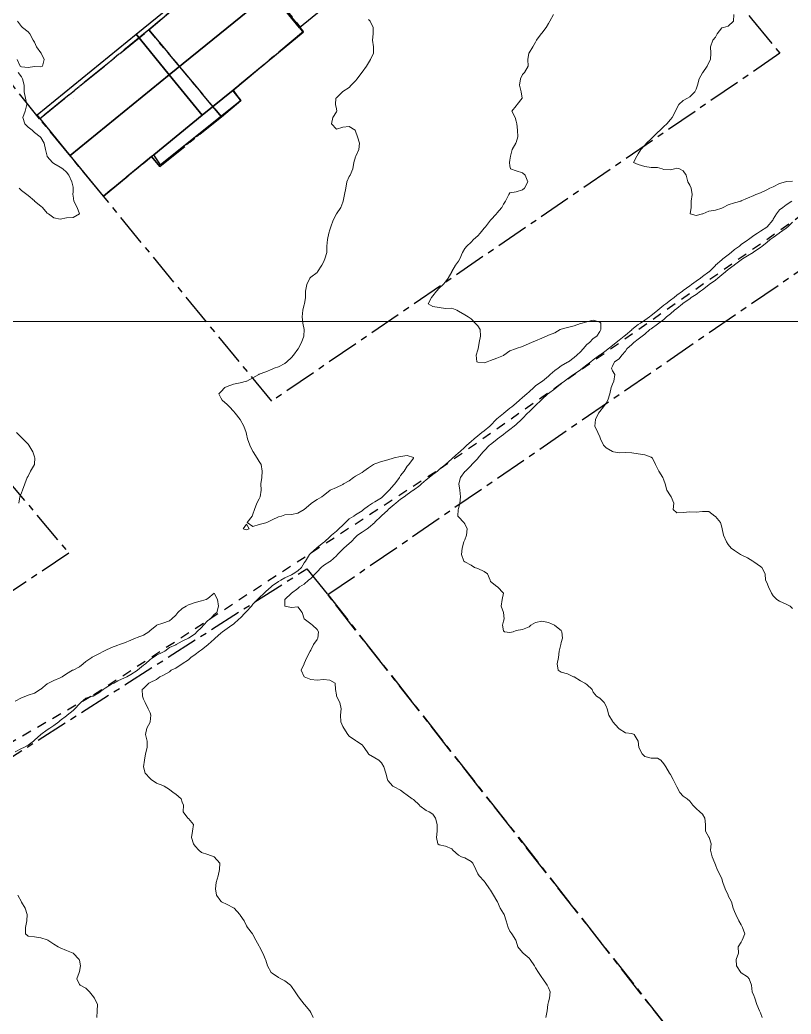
# Model space of a CAD drawing. Header units: centimetres. Extents: x 0 to 642158, y -847 to 649707.
# Drawn here: x 616895.1 to 616955.1, y 620633.5 to 620710.8 of the extents above; entities that cross this region are included whole.
import ezdxf

# ---------------------------------------------------------------- set-up
doc = ezdxf.new("R2010")
doc.units = ezdxf.units.CM
doc.header["$MEASUREMENT"] = 0
doc.linetypes.add('CENTERX2', pattern=[4, 2.5, -0.5, 0.5, -0.5])
doc.linetypes.add('JIS_02_0.7', pattern=[1.35, 0.75, -0.6])
for name, color, linetype, lineweight in [('MEV_grille', 254, 'Continuous', 9), ('WAL_parcellaire agricole', 7, 'JIS_02_0.7', 25), ('WAL_topographie 0.5', 253, 'Continuous', 20)]:
    doc.layers.add(name, color=color, linetype=linetype, lineweight=lineweight)
doc.layers.add('SPW_batiments', color=7, linetype='Continuous')
doc.layers.add('SPW_parcellaire cadastral', color=7, linetype='CENTERX2', lineweight=25, true_color=0xff0542)

# ---------------------------------------------------------------- blocks, each defined once
blk = doc.blocks.new('*U114')
at = {"layer": 'MEV_grille', "transparency": 33554687}
blk.add_lwpolyline([(-1338.461, 0), (1338.461, 0)], dxfattribs=at)
blk = doc.blocks.new('*U115')
at = {"layer": 'MEV_grille', "color": 0, "linetype": 'ByBlock', "lineweight": -2, "transparency": 16777216}
blk.add_blockref('*U114', (0, -1700), dxfattribs=at)

msp = doc.modelspace()

# ---------------------------------------------------------------- linework, layer by layer
at = {"layer": 'SPW_batiments'}
for points in [[(616914.621, 620712.979), (616906.744, 620706.566), (616904.168, 620709.723), (616912.042, 620716.134), (616914.621, 620712.979)], [(616921.354, 620713.897), (616920.957, 620713.572), (616916.87, 620710.226), (616915.228, 620712.236), (616919.661, 620715.987), (616921.354, 620713.897)], [(616915.228, 620712.236), (616916.87, 620710.226), (616917.176, 620709.852), (616911.711, 620705.385), (616909.307, 620703.422), (616906.744, 620706.566), (616914.621, 620712.979), (616915.228, 620712.236)], [(616906.744, 620706.566), (616899.036, 620700.292), (616896.461, 620703.449), (616904.168, 620709.723), (616906.744, 620706.566)], [(616909.307, 620703.422), (616905.546, 620700.349), (616901.612, 620697.133), (616899.036, 620700.292), (616906.744, 620706.566), (616909.307, 620703.422)], [(616912.294, 620704.534), (616906.061, 620699.567), (616905.546, 620700.349), (616909.307, 620703.422), (616911.711, 620705.385), (616912.294, 620704.534)]]:
    msp.add_lwpolyline(points, dxfattribs=at)
at = {"layer": 'SPW_parcellaire cadastral'}
for points in [[(616863.751, 620818.593), (616919.509, 620750.616), (616952.061, 620710.931), (616954.268, 620708.24), (616914.726, 620681.173), (616901.612, 620697.132), (616905.361, 620700.208), (616905.996, 620699.435), (616910.804, 620703.305), (616912.326, 620704.582), (616911.691, 620705.355), (616917.199, 620709.939), (616912.182, 620716.073), (616905.158, 620710.055), (616896.655, 620703.154), (616881.566, 620721.883)], [(616905.158, 620710.055), (616912.182, 620716.073), (616917.199, 620709.939), (616911.691, 620705.355), (616912.326, 620704.582), (616910.804, 620703.305), (616905.158, 620710.055)], [(616901.612, 620697.132), (616896.655, 620703.154), (616905.158, 620710.055), (616910.804, 620703.305), (616905.996, 620699.435), (616905.361, 620700.208), (616901.612, 620697.132)], [(617090.635, 620520.577), (617054.469, 620492.986), (617020.072, 620537.549), (616919.091, 620666.134), (616963.541, 620696.656), (617090.635, 620520.577)], [(616886.163, 620684.58), (616898.93, 620669.35), (616849.035, 620636.244)], [(616919.091, 620666.134), (617020.072, 620537.549), (616988.046, 620517.478), (616881.757, 620641.63), (616879.672, 620644.065), (616917.441, 620668.139), (616919.091, 620666.134)]]:
    msp.add_lwpolyline(points, dxfattribs=at)
at = {"layer": 'WAL_parcellaire agricole'}
msp.add_lwpolyline([(616855.57, 620632.211), (616900.857, 620658.35), (616927.824, 620675.943), (616965.394, 620702.289), (616990.231, 620666.393), (617069.247, 620560.49), (617092.413, 620526.906), (616974.82, 620476.693), (616970.72, 620479.292), (616961.919, 620491.891), (616960.585, 620495.057), (616927.58, 620537.22), (616855.57, 620632.211)], dxfattribs=at)
at = {"layer": 'WAL_topographie 0.5'}
for points in [[(616936.65, 620711.25), (616936.353, 620710.75), (616936.25, 620710.566), (616936.068, 620710.25), (616935.75, 620709.813), (616935.703, 620709.75), (616935.339, 620709.25), (616935.25, 620709.111), (616935.047, 620708.75), (616934.75, 620708.275), (616934.737, 620708.25), (616934.662, 620707.75), (616934.682, 620707.25), (616934.382, 620706.75), (616934.25, 620706.603), (616934.079, 620706.25), (616934.015, 620705.75), (616934.146, 620705.25), (616934.202, 620704.75), (616933.817, 620704.25), (616933.75, 620704.15), (616933.416, 620703.75), (616933.671, 620703.25), (616933.75, 620702.95), (616933.796, 620702.75), (616933.85, 620702.25), (616933.867, 620701.75), (616933.75, 620701.313), (616933.717, 620701.25), (616933.434, 620700.75), (616933.296, 620700.25), (616933.25, 620699.917), (616933.231, 620699.75), (616933.25, 620699.5), (616933.306, 620699.25), (616933.75, 620699.096), (616934.25, 620698.933), (616934.442, 620698.75), (616934.664, 620698.25), (616934.396, 620697.75), (616934.25, 620697.626), (616933.75, 620697.465), (616933.25, 620697.382), (616933.176, 620697.25), (616932.904, 620696.75), (616932.75, 620696.5), (616932.627, 620696.25), (616932.25, 620695.805), (616932.201, 620695.75), (616931.75, 620695.25), (616931.75, 620695.25), (616931.363, 620694.75), (616931.25, 620694.628), (616930.931, 620694.25), (616930.75, 620694.036), (616930.424, 620693.75), (616930.25, 620693.547), (616929.906, 620693.25), (616929.75, 620693.058), (616929.58, 620692.75), (616929.35, 620692.25), (616929.25, 620692.077), (616929.032, 620691.75), (616928.75, 620691.272), (616928.74, 620691.25), (616928.462, 620690.75), (616928.25, 620690.455), (616928.061, 620690.25), (616927.75, 620689.982), (616927.533, 620689.75), (616927.25, 620689.373), (616927.144, 620689.25), (616926.893, 620688.75), (616927.25, 620688.536), (616927.75, 620688.461), (616928.25, 620688.393), (616928.75, 620688.424), (616929.114, 620688.25), (616929.25, 620688.175), (616929.75, 620687.889), (616930, 620687.75), (616930.25, 620687.583), (616930.544, 620687.25), (616930.75, 620687.055), (616930.94, 620686.75), (616930.981, 620686.25), (616930.864, 620685.75), (616930.776, 620685.25), (616930.75, 620685.167), (616930.641, 620684.75), (616930.687, 620684.25), (616930.75, 620684.212), (616931.25, 620684.177), (616931.5, 620684.25), (616931.75, 620684.35), (616932.25, 620684.528), (616932.75, 620684.731), (616932.781, 620684.75), (616933.25, 620685.104), (616933.681, 620685.25), (616933.75, 620685.272), (616934.25, 620685.432), (616934.75, 620685.661), (616934.94, 620685.75), (616935.25, 620685.881), (616935.75, 620686.086), (616936.102, 620686.25), (616936.25, 620686.315), (616936.75, 620686.51), (616937.177, 620686.75), (616937.25, 620686.783), (616937.75, 620686.918), (616938.25, 620687.044), (616938.75, 620687.212), (616938.889, 620687.25), (616939.25, 620687.358), (616939.75, 620687.478), (616940.25, 620687.322), (616940.326, 620687.25), (616940.347, 620686.75), (616940.25, 620686.609), (616940.011, 620686.25), (616939.75, 620686.066), (616939.443, 620685.75), (616939.25, 620685.594), (616938.969, 620685.25), (616938.75, 620685.032), (616938.462, 620684.75), (616938.25, 620684.581), (616937.81, 620684.25), (616937.75, 620684.214), (616937.25, 620683.924), (616937.025, 620683.75), (616936.75, 620683.563), (616936.4, 620683.25), (616936.25, 620683.129), (616935.787, 620682.75), (616935.75, 620682.725), (616935.25, 620682.365), (616935.131, 620682.25), (616934.75, 620681.921), (616934.569, 620681.75), (616934.25, 620681.46), (616934.011, 620681.25), (616933.75, 620681.02), (616933.413, 620680.75), (616933.25, 620680.629), (616932.78, 620680.25), (616932.75, 620680.226), (616932.25, 620679.815), (616932.189, 620679.75), (616931.75, 620679.3), (616931.703, 620679.25), (616931.25, 620678.883), (616931.079, 620678.75), (616930.75, 620678.498), (616930.477, 620678.25), (616930.25, 620678.051), (616929.906, 620677.75), (616929.75, 620677.612), (616929.347, 620677.25), (616929.25, 620677.166), (616928.792, 620676.75), (616928.75, 620676.708), (616928.252, 620676.25), (616928.25, 620676.248), (616927.75, 620675.867), (616927.613, 620675.75), (616927.25, 620675.48), (616926.977, 620675.25), (616926.75, 620675.061), (616926.373, 620674.75), (616926.25, 620674.634), (616925.75, 620674.267), (616925.727, 620674.25), (616925.25, 620673.921), (616925.027, 620673.75), (616924.75, 620673.556), (616924.371, 620673.25), (616924.25, 620673.158), (616923.792, 620672.75), (616923.75, 620672.711), (616923.25, 620672.262), (616923.237, 620672.25), (616922.75, 620671.761), (616922.738, 620671.75), (616922.25, 620671.32), (616922.144, 620671.25), (616921.75, 620670.997), (616921.393, 620670.75), (616921.25, 620670.616), (616920.893, 620670.25), (616920.75, 620670.12), (616920.339, 620669.75), (616920.25, 620669.663), (616919.848, 620669.25), (616919.75, 620669.142), (616919.284, 620668.75), (616919.25, 620668.722), (616918.75, 620668.389), (616918.573, 620668.25), (616918.25, 620667.915), (616918.094, 620667.75), (616917.75, 620667.385), (616917.579, 620667.25), (616917.25, 620666.952), (616916.88, 620666.75), (616916.75, 620666.603), (616916.25, 620666.25), (616916.25, 620666.25), (616915.75, 620665.764), (616915.731, 620665.75), (616915.733, 620665.25), (616915.75, 620665.238), (616916.25, 620665.146), (616916.75, 620665.194), (616917.083, 620664.75), (616917.25, 620664.25), (616917.25, 620664.25), (616917.75, 620663.861), (616917.881, 620663.75), (616918.25, 620663.423), (616918.362, 620663.25), (616918.298, 620662.75), (616918.25, 620662.658), (616917.975, 620662.25), (616917.75, 620661.822), (616917.717, 620661.75), (616917.459, 620661.25), (616917.25, 620660.776), (616917.232, 620660.75), (616917.021, 620660.25), (616917.25, 620659.75), (616917.25, 620659.75), (616917.75, 620659.523), (616918.25, 620659.477), (616918.75, 620659.522), (616919.25, 620659.494), (616919.654, 620659.25), (616919.693, 620658.75), (616919.75, 620658.35), (616919.769, 620658.25), (616920.026, 620657.75), (616920.113, 620657.25), (616920.083, 620656.75), (616920.088, 620656.25), (616920.25, 620655.889), (616920.321, 620655.75), (616920.637, 620655.25), (616920.75, 620655.129), (616921.25, 620654.799), (616921.328, 620654.75), (616921.75, 620654.45), (616921.923, 620654.25), (616922.238, 620653.75), (616922.25, 620653.737), (616922.75, 620653.439), (616923.054, 620653.25), (616923.25, 620653.046), (616923.44, 620652.75), (616923.595, 620652.25), (616923.722, 620651.75), (616923.75, 620651.687), (616924.139, 620651.25), (616924.25, 620651.187), (616924.75, 620650.927), (616924.979, 620650.75), (616925.25, 620650.54), (616925.659, 620650.25), (616925.75, 620650.189), (616926.218, 620649.75), (616926.25, 620649.715), (616926.75, 620649.354), (616926.977, 620649.25), (616927.25, 620649.05), (616927.475, 620648.75), (616927.591, 620648.25), (616927.59, 620647.75), (616927.55, 620647.25), (616927.659, 620646.75), (616927.75, 620646.667), (616928.25, 620646.56), (616928.75, 620646.365), (616928.825, 620646.25), (616929.25, 620645.864), (616929.5, 620645.75), (616929.75, 620645.661), (616930.25, 620645.38), (616930.38, 620645.25), (616930.599, 620644.75), (616930.75, 620644.417), (616930.854, 620644.25), (616931.25, 620643.837), (616931.337, 620643.75), (616931.67, 620643.25), (616931.75, 620643.145), (616931.992, 620642.75), (616932.25, 620642.329), (616932.286, 620642.25), (616932.493, 620641.75), (616932.75, 620641.341), (616932.809, 620641.25), (616932.977, 620640.75), (616933.12, 620640.25), (616933.25, 620639.959), (616933.406, 620639.75), (616933.726, 620639.25), (616933.75, 620639.179), (616933.875, 620638.75), (616934.25, 620638.3), (616934.3, 620638.25), (616934.75, 620637.859), (616934.846, 620637.75), (616935.181, 620637.25), (616935.25, 620637.096), (616935.487, 620636.75), (616935.75, 620636.365), (616935.829, 620636.25), (616936.167, 620635.75), (616936.25, 620635.562), (616936.389, 620635.25), (616936.329, 620634.75), (616936.25, 620634.45), (616936.219, 620634.25), (616936.17, 620633.75), (616936.06, 620633.25)], [(616950.7, 620711.25), (616950.654, 620710.75), (616950.25, 620710.346), (616949.893, 620710.25), (616949.75, 620710.21), (616949.401, 620709.75), (616949.25, 620709.487), (616949.054, 620709.25), (616948.882, 620708.75), (616948.906, 620708.25), (616948.87, 620707.75), (616948.75, 620707.518), (616948.616, 620707.25), (616948.267, 620706.75), (616948.25, 620706.721), (616948, 620706.25), (616947.87, 620705.75), (616947.75, 620705.44), (616947.647, 620705.25), (616947.25, 620704.853), (616947.09, 620704.75), (616946.75, 620704.569), (616946.409, 620704.25), (616946.25, 620703.97), (616946.154, 620703.75), (616945.875, 620703.25), (616945.75, 620703.103), (616945.469, 620702.75), (616945.25, 620702.538), (616944.948, 620702.25), (616944.75, 620702.09), (616944.401, 620701.75), (616944.25, 620701.601), (616943.88, 620701.25), (616943.75, 620701.094), (616943.458, 620700.75), (616943.25, 620700.409), (616943.127, 620700.25), (616942.868, 620699.75), (616943.25, 620699.579), (616943.75, 620699.444), (616944.25, 620699.363), (616944.75, 620699.356), (616945.1, 620699.25), (616945.25, 620699.212), (616945.75, 620699.182), (616946.062, 620699.25), (616946.25, 620699.294), (616946.464, 620699.25), (616946.75, 620699.096), (616946.964, 620698.75), (616947.103, 620698.25), (616947.25, 620697.972), (616947.355, 620697.75), (616947.435, 620697.25), (616947.368, 620696.75), (616947.356, 620696.25), (616947.292, 620695.75), (616947.75, 620695.625), (616948.25, 620695.744), (616948.266, 620695.75), (616948.75, 620695.95), (616949.25, 620696.047), (616949.75, 620696.2), (616949.848, 620696.25), (616950.25, 620696.461), (616950.75, 620696.621), (616951.231, 620696.75), (616951.25, 620696.755), (616951.75, 620696.97), (616952.25, 620697.192), (616952.391, 620697.25), (616952.75, 620697.396), (616953.25, 620697.627), (616953.5, 620697.75), (616953.75, 620697.86), (616954.25, 620698.113), (616954.697, 620698.25), (616954.75, 620698.26), (616955.25, 620698.292)], [(616894.938, 620710.75), (616895.25, 620710.315), (616895.322, 620710.25), (616895.75, 620709.917), (616895.891, 620709.75), (616896.159, 620709.25), (616896.25, 620709.117), (616896.399, 620708.75), (616896.75, 620708.286), (616896.773, 620708.25), (616896.993, 620707.75), (616896.883, 620707.25), (616896.75, 620707.199), (616896.25, 620707.22), (616895.75, 620707.145), (616895.25, 620707.2), (616895.15, 620707.25), (616894.9, 620707.75)], [(616922.25, 620710.871), (616922.371, 620710.75), (616922.621, 620710.25), (616922.618, 620709.75), (616922.574, 620709.25), (616922.635, 620708.75), (616922.641, 620708.25), (616922.408, 620707.75), (616922.25, 620707.5), (616922.107, 620707.25), (616921.75, 620706.766), (616921.74, 620706.75), (616921.366, 620706.25), (616921.25, 620706.096), (616920.898, 620705.75), (616920.75, 620705.589), (616920.25, 620705.271), (616920.221, 620705.25), (616919.75, 620704.779), (616919.717, 620704.75), (616919.687, 620704.25), (616919.75, 620703.917), (616919.798, 620703.75), (616919.75, 620703.679), (616919.464, 620703.25), (616919.368, 620702.75), (616919.75, 620702.344), (616920.25, 620702.487), (616920.75, 620702.56), (616921.2, 620702.25), (616921.25, 620702.179), (616921.4, 620701.75), (616921.556, 620701.25), (616921.5, 620700.75), (616921.266, 620700.25), (616921.25, 620700.2), (616921.1, 620699.75), (616921.021, 620699.25), (616920.813, 620698.75), (616920.75, 620698.659), (616920.577, 620698.25), (616920.483, 620697.75), (616920.395, 620697.25), (616920.279, 620696.75), (616920.25, 620696.659), (616920.089, 620696.25), (616919.75, 620695.75), (616919.75, 620695.75), (616919.5, 620695.25), (616919.316, 620694.75), (616919.25, 620694.5), (616919.176, 620694.25), (616919.053, 620693.75), (616919.02, 620693.25), (616919, 620692.75), (616918.848, 620692.25), (616918.75, 620691.983), (616918.629, 620691.75), (616918.292, 620691.25), (616918.25, 620691.194), (616917.75, 620690.829), (616917.69, 620690.75), (616917.454, 620690.25), (616917.35, 620689.75), (616917.339, 620689.25), (616917.265, 620688.75), (616917.25, 620688.694), (616917.142, 620688.25), (616917.078, 620687.75), (616917.129, 620687.25), (616917.237, 620686.75), (616917.229, 620686.25), (616917.047, 620685.75), (616916.772, 620685.25), (616916.75, 620685.224), (616916.412, 620684.75), (616916.25, 620684.581), (616915.905, 620684.25), (616915.75, 620684.115), (616915.25, 620683.846), (616914.911, 620683.75), (616914.75, 620683.684), (616914.25, 620683.477), (616913.75, 620683.275), (616913.703, 620683.25), (616913.25, 620682.986), (616912.79, 620682.75), (616912.75, 620682.735), (616912.25, 620682.621), (616911.75, 620682.495), (616911.25, 620682.332), (616911.06, 620682.25), (616910.75, 620681.917), (616910.609, 620681.75), (616910.75, 620681.454), (616910.865, 620681.25), (616911.25, 620680.917), (616911.433, 620680.75), (616911.75, 620680.417), (616911.875, 620680.25), (616912.25, 620679.75), (616912.25, 620679.75), (616912.537, 620679.25), (616912.721, 620678.75), (616912.75, 620678.607), (616912.82, 620678.25), (616913.007, 620677.75), (616913.25, 620677.276), (616913.264, 620677.25), (616913.591, 620676.75), (616913.75, 620676.481), (616913.886, 620676.25), (616913.972, 620675.75), (616913.942, 620675.25), (616913.859, 620674.75), (616913.897, 620674.25), (616913.815, 620673.75), (616913.75, 620673.596), (616913.546, 620673.25), (616913.385, 620672.75), (616913.25, 620672.4), (616913.19, 620672.25), (616912.803, 620671.75), (616913.25, 620671.423), (616913.75, 620671.601), (616914.25, 620671.713), (616914.35, 620671.75), (616914.75, 620671.941), (616915.25, 620672.176), (616915.485, 620672.25), (616915.75, 620672.337), (616916.25, 620672.381), (616916.75, 620672.484), (616917.231, 620672.75), (616917.25, 620672.76), (616917.75, 620673.203), (616917.804, 620673.25), (616918.25, 620673.537), (616918.621, 620673.75), (616918.75, 620673.835), (616919.25, 620674.236), (616919.273, 620674.25), (616919.75, 620674.466), (616920.25, 620674.711), (616920.316, 620674.75), (616920.75, 620674.978), (616921.09, 620675.25), (616921.25, 620675.355), (616921.75, 620675.644), (616921.9, 620675.75), (616922.25, 620675.993), (616922.633, 620676.25), (616922.75, 620676.317), (616923.25, 620676.482), (616923.75, 620676.622), (616924.173, 620676.75), (616924.25, 620676.78), (616924.75, 620676.886), (616925.25, 620676.967), (616925.75, 620676.813), (616925.764, 620676.75), (616925.75, 620676.738), (616925.386, 620676.25), (616925.25, 620676.136), (616925.037, 620675.75), (616924.75, 620675.398), (616924.653, 620675.25), (616924.29, 620674.75), (616924.25, 620674.706), (616923.852, 620674.25), (616923.75, 620674.146), (616923.348, 620673.75), (616923.25, 620673.665), (616922.75, 620673.357), (616922.574, 620673.25), (616922.25, 620673.035), (616921.872, 620672.75), (616921.75, 620672.663), (616921.25, 620672.35), (616921.113, 620672.25), (616920.75, 620672.026), (616920.467, 620671.75), (616920.25, 620671.535), (616919.938, 620671.25), (616919.75, 620671.075), (616919.365, 620670.75), (616919.25, 620670.633), (616918.826, 620670.25), (616918.75, 620670.178), (616918.25, 620669.795), (616918.196, 620669.75), (616917.75, 620669.365), (616917.658, 620669.25), (616917.349, 620668.75), (616917.25, 620668.602), (616917.033, 620668.25), (616916.75, 620667.997), (616916.389, 620667.75), (616916.25, 620667.68), (616915.75, 620667.452), (616915.417, 620667.25), (616915.25, 620667.157), (616914.75, 620666.811), (616914.677, 620666.75), (616914.25, 620666.369), (616914.127, 620666.25), (616913.75, 620665.895), (616913.605, 620665.75), (616913.25, 620665.388), (616913.14, 620665.25), (616912.75, 620664.824), (616912.685, 620664.75), (616912.25, 620664.309), (616912.191, 620664.25), (616911.75, 620663.844), (616911.624, 620663.75), (616911.25, 620663.507), (616910.875, 620663.25), (616910.75, 620663.147), (616910.326, 620662.75), (616910.25, 620662.674), (616909.767, 620662.25), (616909.75, 620662.235), (616909.25, 620661.842), (616909.106, 620661.75), (616908.75, 620661.48), (616908.429, 620661.25), (616908.25, 620661.072), (616907.75, 620660.757), (616907.736, 620660.75), (616907.25, 620660.411), (616906.891, 620660.25), (616906.75, 620660.126), (616906.25, 620659.844), (616906.016, 620659.75), (616905.75, 620659.533), (616905.25, 620659.293), (616905.164, 620659.25), (616904.75, 620658.824), (616904.64, 620658.75), (616904.654, 620658.25), (616904.75, 620658), (616904.864, 620657.75), (616905.092, 620657.25), (616905.25, 620656.95), (616905.321, 620656.75), (616905.264, 620656.25), (616905.25, 620656.225), (616904.986, 620655.75), (616904.899, 620655.25), (616905.026, 620654.75), (616905.033, 620654.25), (616904.897, 620653.75), (616904.815, 620653.25), (616904.75, 620652.75), (616904.868, 620652.25), (616905.25, 620651.844), (616905.329, 620651.75), (616905.75, 620651.483), (616906.25, 620651.285), (616906.333, 620651.25), (616906.75, 620650.972), (616907.036, 620650.75), (616907.25, 620650.625), (616907.659, 620650.25), (616907.75, 620650), (616907.85, 620649.75), (616907.833, 620649.25), (616908.2, 620648.75), (616908.25, 620648.719), (616908.625, 620648.25), (616908.559, 620647.75), (616908.481, 620647.25), (616908.628, 620646.75), (616908.75, 620646.558), (616909.036, 620646.25), (616909.25, 620646.074), (616909.75, 620645.926), (616910.25, 620645.75), (616910.25, 620645.75), (616910.669, 620645.25), (616910.659, 620644.75), (616910.544, 620644.25), (616910.397, 620643.75), (616910.329, 620643.25), (616910.42, 620642.75), (616910.75, 620642.292), (616910.806, 620642.25), (616911.25, 620642.028), (616911.75, 620641.786), (616911.794, 620641.75), (616912.225, 620641.25), (616912.25, 620641.213), (616912.571, 620640.75), (616912.75, 620640.382), (616912.824, 620640.25), (616913.217, 620639.75), (616913.25, 620639.706), (616913.489, 620639.25), (616913.75, 620638.79), (616913.774, 620638.75), (616914.036, 620638.25), (616914.237, 620637.75), (616914.25, 620637.7), (616914.382, 620637.25), (616914.667, 620636.75), (616914.75, 620636.687), (616915.25, 620636.36), (616915.437, 620636.25), (616915.75, 620636.1), (616916.167, 620635.75), (616916.25, 620635.667), (616916.542, 620635.25), (616916.75, 620634.921), (616916.875, 620634.75), (616917.25, 620634.274), (616917.279, 620634.25), (616917.69, 620633.75), (616917.75, 620633.625), (616917.941, 620633.25)], [(616894.969, 620706.75), (616895.25, 620706.404), (616895.313, 620706.25), (616895.451, 620705.75), (616895.448, 620705.25), (616895.545, 620704.75), (616895.649, 620704.25), (616895.524, 620703.75), (616895.344, 620703.25), (616895.5, 620702.75), (616895.75, 620702.507), (616896.074, 620702.25), (616896.25, 620702.092), (616896.696, 620701.75), (616896.75, 620701.684), (616897.012, 620701.25), (616897.109, 620700.75), (616897.226, 620700.25), (616897.25, 620700.206), (616897.646, 620699.75), (616897.75, 620699.665), (616898.25, 620699.393), (616898.454, 620699.25), (616898.75, 620698.985), (616898.933, 620698.75), (616899.152, 620698.25), (616899.25, 620697.817), (616899.262, 620697.75), (616899.25, 620697.5), (616899.232, 620697.25), (616899.25, 620697.159), (616899.318, 620696.75), (616899.565, 620696.25), (616899.75, 620695.75), (616899.75, 620695.75), (616899.75, 620695.75), (616899.25, 620695.462), (616898.75, 620695.438), (616898.25, 620695.327), (616897.75, 620695.448), (616897.331, 620695.75), (616897.25, 620695.813), (616896.87, 620696.25), (616896.75, 620696.34), (616896.26, 620696.75), (616896.25, 620696.758), (616895.75, 620697.175), (616895.644, 620697.25), (616895.25, 620697.558), (616895.058, 620697.75)], [(616899.25, 620704.75), (616899.25, 620704.75), (616899.25, 620704.75), (616899.25, 620704.75), (616899.25, 620704.75)], [(616955.199, 620696.75), (616954.75, 620696.465), (616954.497, 620696.25), (616954.25, 620696.054), (616953.998, 620695.75), (616953.75, 620695.329), (616953.715, 620695.25), (616953.282, 620694.75), (616953.25, 620694.726), (616952.75, 620694.415), (616952.517, 620694.25), (616952.25, 620694.067), (616951.82, 620693.75), (616951.75, 620693.7), (616951.25, 620693.358), (616951.121, 620693.25), (616950.75, 620692.991), (616950.489, 620692.75), (616950.25, 620692.574), (616949.843, 620692.25), (616949.75, 620692.184), (616949.273, 620691.75), (616949.25, 620691.729), (616948.755, 620691.25), (616948.75, 620691.246), (616948.25, 620690.871), (616948.101, 620690.75), (616947.75, 620690.518), (616947.391, 620690.25), (616947.25, 620690.157), (616946.75, 620689.788), (616946.702, 620689.75), (616946.25, 620689.418), (616946.037, 620689.25), (616945.75, 620689.044), (616945.385, 620688.75), (616945.25, 620688.653), (616944.761, 620688.25), (616944.75, 620688.241), (616944.25, 620687.849), (616944.125, 620687.75), (616943.75, 620687.494), (616943.414, 620687.25), (616943.25, 620687.138), (616942.758, 620686.75), (616942.75, 620686.744), (616942.25, 620686.325), (616942.163, 620686.25), (616941.75, 620685.929), (616941.54, 620685.75), (616941.25, 620685.514), (616940.909, 620685.25), (616940.75, 620685.132), (616940.25, 620684.765), (616940.229, 620684.75), (616939.75, 620684.406), (616939.552, 620684.25), (616939.25, 620684.02), (616938.917, 620683.75), (616938.75, 620683.629), (616938.25, 620683.275), (616938.212, 620683.25), (616937.75, 620682.928), (616937.505, 620682.75), (616937.25, 620682.545), (616936.894, 620682.25), (616936.75, 620682.135), (616936.25, 620681.778), (616936.214, 620681.75), (616935.75, 620681.304), (616935.692, 620681.25), (616935.25, 620680.836), (616935.154, 620680.75), (616934.75, 620680.362), (616934.639, 620680.25), (616934.25, 620679.831), (616934.155, 620679.75), (616933.75, 620679.371), (616933.595, 620679.25), (616933.25, 620678.97), (616932.942, 620678.75), (616932.75, 620678.589), (616932.299, 620678.25), (616932.25, 620678.205), (616931.75, 620677.812), (616931.671, 620677.75), (616931.25, 620677.31), (616931.187, 620677.25), (616930.762, 620676.75), (616930.75, 620676.732), (616930.292, 620676.25), (616930.25, 620676.184), (616929.792, 620675.75), (616929.75, 620675.709), (616929.403, 620675.25), (616929.282, 620674.75), (616929.362, 620674.25), (616929.42, 620673.75), (616929.37, 620673.25), (616929.25, 620672.821), (616929.22, 620672.75), (616929.194, 620672.25), (616929.25, 620672.19), (616929.673, 620671.75), (616929.75, 620671.639), (616929.925, 620671.25), (616929.88, 620670.75), (616929.75, 620670.397), (616929.681, 620670.25), (616929.533, 620669.75), (616929.5, 620669.25), (616929.673, 620668.75), (616929.75, 620668.683), (616930.25, 620668.417), (616930.5, 620668.25), (616930.75, 620668.175), (616931.25, 620667.942), (616931.509, 620667.75), (616931.708, 620667.25), (616931.75, 620667.167), (616932.25, 620666.771), (616932.292, 620666.75), (616932.75, 620666.25), (616932.75, 620666.25), (616932.75, 620666.25), (616932.643, 620665.75), (616932.583, 620665.25), (616932.75, 620664.75), (616932.75, 620664.75), (616932.815, 620664.25), (616932.75, 620664.083), (616932.686, 620663.75), (616932.75, 620663.321), (616932.833, 620663.25), (616933.25, 620663.199), (616933.5, 620663.25), (616933.75, 620663.35), (616934.25, 620663.417), (616934.75, 620663.625), (616934.898, 620663.75), (616935.25, 620663.956), (616935.75, 620664.065), (616936.25, 620663.978), (616936.727, 620663.75), (616936.75, 620663.732), (616937.25, 620663.341), (616937.311, 620663.25), (616937.35, 620662.75), (616937.25, 620662.4), (616937.209, 620662.25), (616937.091, 620661.75), (616937.031, 620661.25), (616936.936, 620660.75), (616937.023, 620660.25), (616937.25, 620660.103), (616937.75, 620659.974), (616938.214, 620659.75), (616938.25, 620659.735), (616938.75, 620659.434), (616939.1, 620659.25), (616939.25, 620659.135), (616939.667, 620658.75), (616939.75, 620658.55), (616940, 620658.25), (616940.25, 620658.092), (616940.592, 620657.75), (616940.75, 620657.45), (616940.819, 620657.25), (616940.961, 620656.75), (616941.25, 620656.292), (616941.275, 620656.25), (616941.702, 620655.75), (616941.75, 620655.706), (616942.25, 620655.393), (616942.75, 620655.346), (616942.929, 620655.25), (616943.25, 620654.75), (616943.25, 620654.75), (616943.29, 620654.25), (616943.559, 620653.75), (616943.75, 620653.55), (616944.25, 620653.404), (616944.75, 620653.411), (616945, 620653.25), (616945.25, 620652.987), (616945.386, 620652.75), (616945.685, 620652.25), (616945.75, 620652.15), (616945.961, 620651.75), (616946.219, 620651.25), (616946.25, 620651.187), (616946.483, 620650.75), (616946.75, 620650.464), (616947.066, 620650.25), (616947.25, 620650.066), (616947.5, 620649.75), (616947.75, 620649.51), (616948.033, 620649.25), (616948.25, 620649.058), (616948.436, 620648.75), (616948.482, 620648.25), (616948.474, 620647.75), (616948.75, 620647.279), (616948.765, 620647.25), (616948.917, 620646.75), (616948.875, 620646.25), (616949.01, 620645.75), (616949.212, 620645.25), (616949.25, 620645.107), (616949.397, 620644.75), (616949.654, 620644.25), (616949.75, 620644.042), (616949.835, 620643.75), (616950, 620643.25), (616950.237, 620642.75), (616950.25, 620642.719), (616950.5, 620642.25), (616950.646, 620641.75), (616950.75, 620641.477), (616950.854, 620641.25), (616951.083, 620640.75), (616951.25, 620640.464), (616951.357, 620640.25), (616951.554, 620639.75), (616951.337, 620639.25), (616951.25, 620639.096), (616951.036, 620638.75), (616951.063, 620638.25), (616950.875, 620637.75), (616950.889, 620637.25), (616951.233, 620636.75), (616951.25, 620636.731), (616951.75, 620636.408), (616951.87, 620636.25), (616952.05, 620635.75), (616952.121, 620635.25), (616952.25, 620634.95), (616952.323, 620634.75), (616952.482, 620634.25), (616952.686, 620633.75), (616952.75, 620633.604), (616952.894, 620633.25)], [(616955.25, 620695.114), (616954.879, 620694.75), (616954.75, 620694.643), (616954.25, 620694.286), (616954.205, 620694.25), (616953.75, 620693.92), (616953.521, 620693.75), (616953.25, 620693.529), (616952.896, 620693.25), (616952.75, 620693.142), (616952.25, 620692.794), (616952.185, 620692.75), (616951.75, 620692.491), (616951.369, 620692.25), (616951.25, 620692.167), (616950.75, 620691.786), (616950.701, 620691.75), (616950.25, 620691.425), (616950.035, 620691.25), (616949.75, 620691.008), (616949.441, 620690.75), (616949.25, 620690.597), (616948.779, 620690.25), (616948.75, 620690.226), (616948.25, 620689.852), (616948.104, 620689.75), (616947.75, 620689.489), (616947.375, 620689.25), (616947.25, 620689.155), (616946.75, 620688.796), (616946.69, 620688.75), (616946.25, 620688.383), (616946.071, 620688.25), (616945.75, 620687.971), (616945.459, 620687.75), (616945.25, 620687.543), (616944.847, 620687.25), (616944.75, 620687.17), (616944.25, 620686.82), (616944.15, 620686.75), (616943.75, 620686.383), (616943.553, 620686.25), (616943.25, 620685.999), (616942.897, 620685.75), (616942.75, 620685.599), (616942.35, 620685.25), (616942.25, 620685.074), (616941.974, 620684.75), (616941.75, 620684.471), (616941.406, 620684.25), (616941.25, 620683.917), (616941.169, 620683.75), (616941.25, 620683.555), (616941.417, 620683.25), (616941.335, 620682.75), (616941.25, 620682.517), (616941.147, 620682.25), (616941.045, 620681.75), (616940.872, 620681.25), (616940.75, 620681.036), (616940.539, 620680.75), (616940.25, 620680.383), (616940.159, 620680.25), (616939.917, 620679.75), (616939.861, 620679.25), (616940.114, 620678.75), (616940.25, 620678.417), (616940.318, 620678.25), (616940.554, 620677.75), (616940.75, 620677.554), (616941.25, 620677.269), (616941.322, 620677.25), (616941.75, 620677.159), (616942.25, 620677.182), (616942.75, 620677.175), (616943.25, 620677.076), (616943.75, 620677.006), (616944.25, 620676.831), (616944.354, 620676.75), (616944.588, 620676.25), (616944.75, 620675.945), (616944.856, 620675.75), (616945.15, 620675.25), (616945.25, 620675.05), (616945.352, 620674.75), (616945.482, 620674.25), (616945.75, 620673.827), (616945.813, 620673.75), (616946.008, 620673.25), (616945.967, 620672.75), (616946.25, 620672.509), (616946.75, 620672.516), (616947.25, 620672.566), (616947.75, 620672.558), (616948.25, 620672.589), (616948.75, 620672.611), (616949.214, 620672.25), (616949.25, 620672.214), (616949.656, 620671.75), (616949.75, 620671.375), (616949.767, 620671.25), (616949.893, 620670.75), (616950.107, 620670.25), (616950.25, 620670.042), (616950.483, 620669.75), (616950.75, 620669.576), (616951.219, 620669.25), (616951.25, 620669.23), (616951.75, 620669), (616952.173, 620668.75), (616952.25, 620668.683), (616952.75, 620668.315), (616952.857, 620668.25), (616953.131, 620667.75), (616953.164, 620667.25), (616953.25, 620667.071), (616953.379, 620666.75), (616953.618, 620666.25), (616953.75, 620666.042), (616954.042, 620665.75), (616954.25, 620665.615), (616954.75, 620665.406), (616955.062, 620665.25), (616955.25, 620665.05)], [(616894.861, 620678.75), (616895.25, 620678.365), (616895.355, 620678.25), (616895.75, 620677.839), (616895.822, 620677.75), (616896.127, 620677.25), (616896.25, 620676.864), (616896.289, 620676.75), (616896.25, 620676.306), (616896.241, 620676.25), (616895.941, 620675.75), (616895.75, 620675.361), (616895.693, 620675.25), (616895.509, 620674.75), (616895.32, 620674.25), (616895.25, 620674.066), (616895.122, 620673.75), (616895.043, 620673.25)], [(616912.75, 620671.187), (616912.95, 620671.25), (616912.75, 620671.625), (616912.5, 620671.25), (616912.75, 620671.187)], [(616894.75, 620657.837), (616895.25, 620658.107), (616895.591, 620658.25), (616895.75, 620658.304), (616896.25, 620658.472), (616896.693, 620658.75), (616896.75, 620658.784), (616897.25, 620659.191), (616897.341, 620659.25), (616897.75, 620659.467), (616898.25, 620659.658), (616898.417, 620659.75), (616898.75, 620659.98), (616899.206, 620660.25), (616899.25, 620660.273), (616899.75, 620660.526), (616900.03, 620660.75), (616900.25, 620660.923), (616900.722, 620661.25), (616900.75, 620661.267), (616901.25, 620661.523), (616901.66, 620661.75), (616901.75, 620661.796), (616902.25, 620662.031), (616902.75, 620662.212), (616902.87, 620662.25), (616903.25, 620662.378), (616903.75, 620662.582), (616904.107, 620662.75), (616904.25, 620662.799), (616904.75, 620662.986), (616905.143, 620663.25), (616905.25, 620663.343), (616905.75, 620663.745), (616905.759, 620663.75), (616906.25, 620663.923), (616906.75, 620664.098), (616906.94, 620664.25), (616907.25, 620664.53), (616907.403, 620664.75), (616907.75, 620665.064), (616908.058, 620665.25), (616908.25, 620665.35), (616908.75, 620665.527), (616909.25, 620665.651), (616909.605, 620665.75), (616909.75, 620665.833), (616910.25, 620666.25), (616910.25, 620666.25), (616910.25, 620666.25), (616910.5, 620665.75), (616910.58, 620665.25), (616910.449, 620664.75), (616910.25, 620664.581), (616909.945, 620664.25), (616909.75, 620664.124), (616909.402, 620663.75), (616909.25, 620663.587), (616908.897, 620663.25), (616908.75, 620663.088), (616908.25, 620662.755), (616908.239, 620662.75), (616907.75, 620662.503), (616907.29, 620662.25), (616907.25, 620662.234), (616906.75, 620662.021), (616906.409, 620661.75), (616906.25, 620661.673), (616905.75, 620661.436), (616905.492, 620661.25), (616905.25, 620661.102), (616904.88, 620660.75), (616904.75, 620660.652), (616904.269, 620660.25), (616904.25, 620660.237), (616903.75, 620659.93), (616903.439, 620659.75), (616903.25, 620659.657), (616902.75, 620659.434), (616902.422, 620659.25), (616902.25, 620659.164), (616901.75, 620658.862), (616901.604, 620658.75), (616901.25, 620658.488), (616900.808, 620658.25), (616900.75, 620658.229), (616900.25, 620658.081), (616899.862, 620657.75), (616899.75, 620657.642), (616899.383, 620657.25), (616899.25, 620657.126), (616898.789, 620656.75), (616898.75, 620656.717), (616898.25, 620656.335), (616898.149, 620656.25), (616897.75, 620655.965), (616897.443, 620655.75), (616897.25, 620655.626), (616896.75, 620655.255), (616896.745, 620655.25), (616896.25, 620654.805), (616896.183, 620654.75), (616895.75, 620654.42), (616895.426, 620654.25), (616895.25, 620654.164), (616894.75, 620653.906)], [(616894.957, 620642.75), (616895.231, 620642.25), (616895.25, 620642.225), (616895.529, 620641.75), (616895.672, 620641.25), (616895.659, 620640.75), (616895.545, 620640.25), (616895.543, 620639.75), (616895.75, 620639.583), (616896.25, 620639.51), (616896.75, 620639.44), (616897.25, 620639.275), (616897.297, 620639.25), (616897.75, 620638.96), (616898.1, 620638.75), (616898.25, 620638.658), (616898.75, 620638.456), (616899.25, 620638.25), (616899.25, 620638.25), (616899.737, 620637.75), (616899.75, 620637.705), (616899.835, 620637.25), (616899.75, 620636.833), (616899.725, 620636.75), (616899.54, 620636.25), (616899.75, 620635.817), (616899.809, 620635.75), (616900.25, 620635.523), (616900.523, 620635.25), (616900.75, 620634.972), (616900.921, 620634.75), (616901.15, 620634.25), (616901.118, 620633.75), (616901.092, 620633.25)]]:
    msp.add_lwpolyline(points, dxfattribs=at)

# ---------------------------------------------------------------- block references
at = {"layer": 'MEV_grille', "transparency": 33554687}
msp.add_blockref('*U115', (616669.481, 622387.381), dxfattribs=at)

doc.saveas('drawing.dxf')
